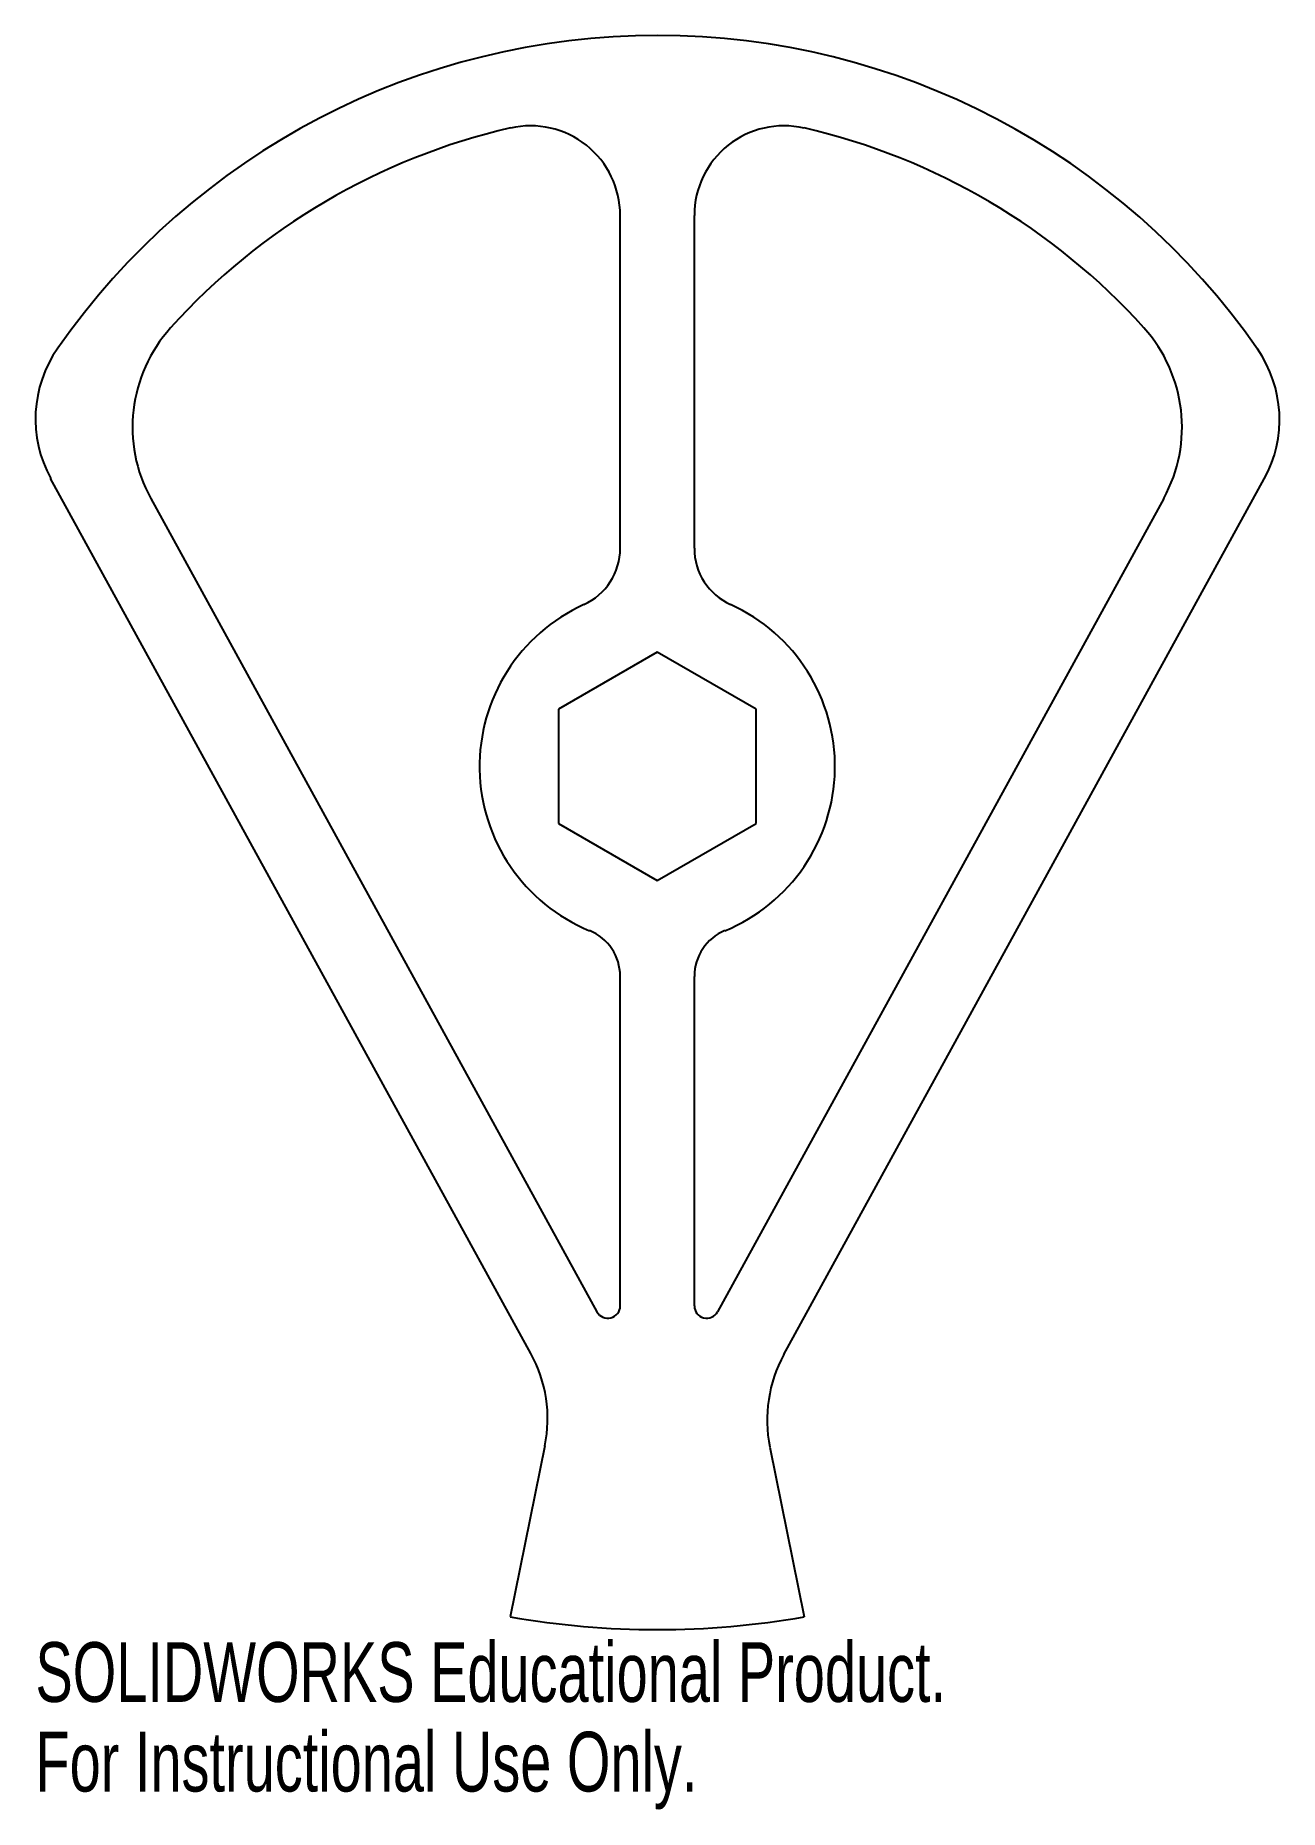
# Model space of a CAD drawing. Header units: millimetres. Extents: x -50 to 50, y -84 to 59.
import ezdxf

# ---------------------------------------------------------------- set-up
doc = ezdxf.new("R2010")
doc.units = ezdxf.units.MM
doc.styles.add('SLDTEXTSTYLE0', font='TXT', dxfattribs={"width": 0.7})

msp = doc.modelspace()

# ---------------------------------------------------------------- linework, layer by layer
at = {"color": 7, "linetype": 'Continuous', "lineweight": 25}
for p, q in [((-3, 17.65), (-3, 44.59)), ((3, 17.65), (3, 44.59)), ((-10.23, -47.51), (-49.08, 23.31)), ((10.25, -47.6), (49.11, 23.26)), ((-40.98, 21.68), (-4.88, -44.14)), ((40.98, 21.68), (4.88, -44.14)), ((0, 9.24), (-8, 4.62)), ((8, 4.62), (0, 9.24)), ((-8, 4.62), (-8, -4.62)), ((8, -4.62), (8, 4.62)), ((-8, -4.62), (0, -9.24)), ((0, -9.24), (8, -4.62)), ((-3, -43.66), (-3, -16.99)), ((3, -43.66), (3, -16.99)), ((-9.09, -54.98), (-11.89, -68.83)), ((9.11, -55.08), (11.89, -68.83))]:
    msp.add_line(p, q, dxfattribs=at)
for centre, radius, start, end in [((0, 0), 59.15, 34.8225, 145.0983), ((-10.25, 44.59), 7.25, 0, 102.9445), ((10.25, 44.59), 7.25, 77.0555, 180), ((0, 0), 53.01, 102.9445, 137.9764), ((0, 0), 53.01, 42.0236, 77.0555), ((-30.46, 27.45), 12, 137.9764, 208.7467), ((30.46, 27.45), 12, 331.2533, 42.0236), ((-40.31, 28.12), 10, 145.0983, 208.7467), ((40.35, 28.07), 10, 331.2533, 34.8225), ((-8, 17.65), 5, 294.3848, 0), ((8, 17.65), 5, 180, 245.6152), ((0, 0), 14.38, 114.3848, 247.6098), ((0, 0), 14.38, 292.3902, 65.6152), ((-7, -16.99), 4, 0, 67.6098), ((7, -16.99), 4, 112.3902, 180), ((-4, -43.66), 1, 208.7467, 0), ((4, -43.66), 1, 180, 331.2533), ((-19.87, -52.8), 11, 348.5565, 28.7467), ((19.89, -52.89), 11, 151.2533, 191.4435), ((0, 0), 69.85, 260.1973, 279.8027)]:
    msp.add_arc(centre, radius, start, end, dxfattribs=at)

# ---------------------------------------------------------------- texts
at = {"color": 7, "linetype": 'Continuous', "char_height": 4.8336, "attachment_point": 1, "style": 'SLDTEXTSTYLE0'}
for s, insert in [('SOLIDWORKS Educational Product.', (-50.31, -70.87)), ('For Instructional Use Only.', (-50.31, -78.12))]:
    msp.add_mtext(s, dxfattribs=dict(at, insert=insert))

doc.saveas('drawing.dxf')
